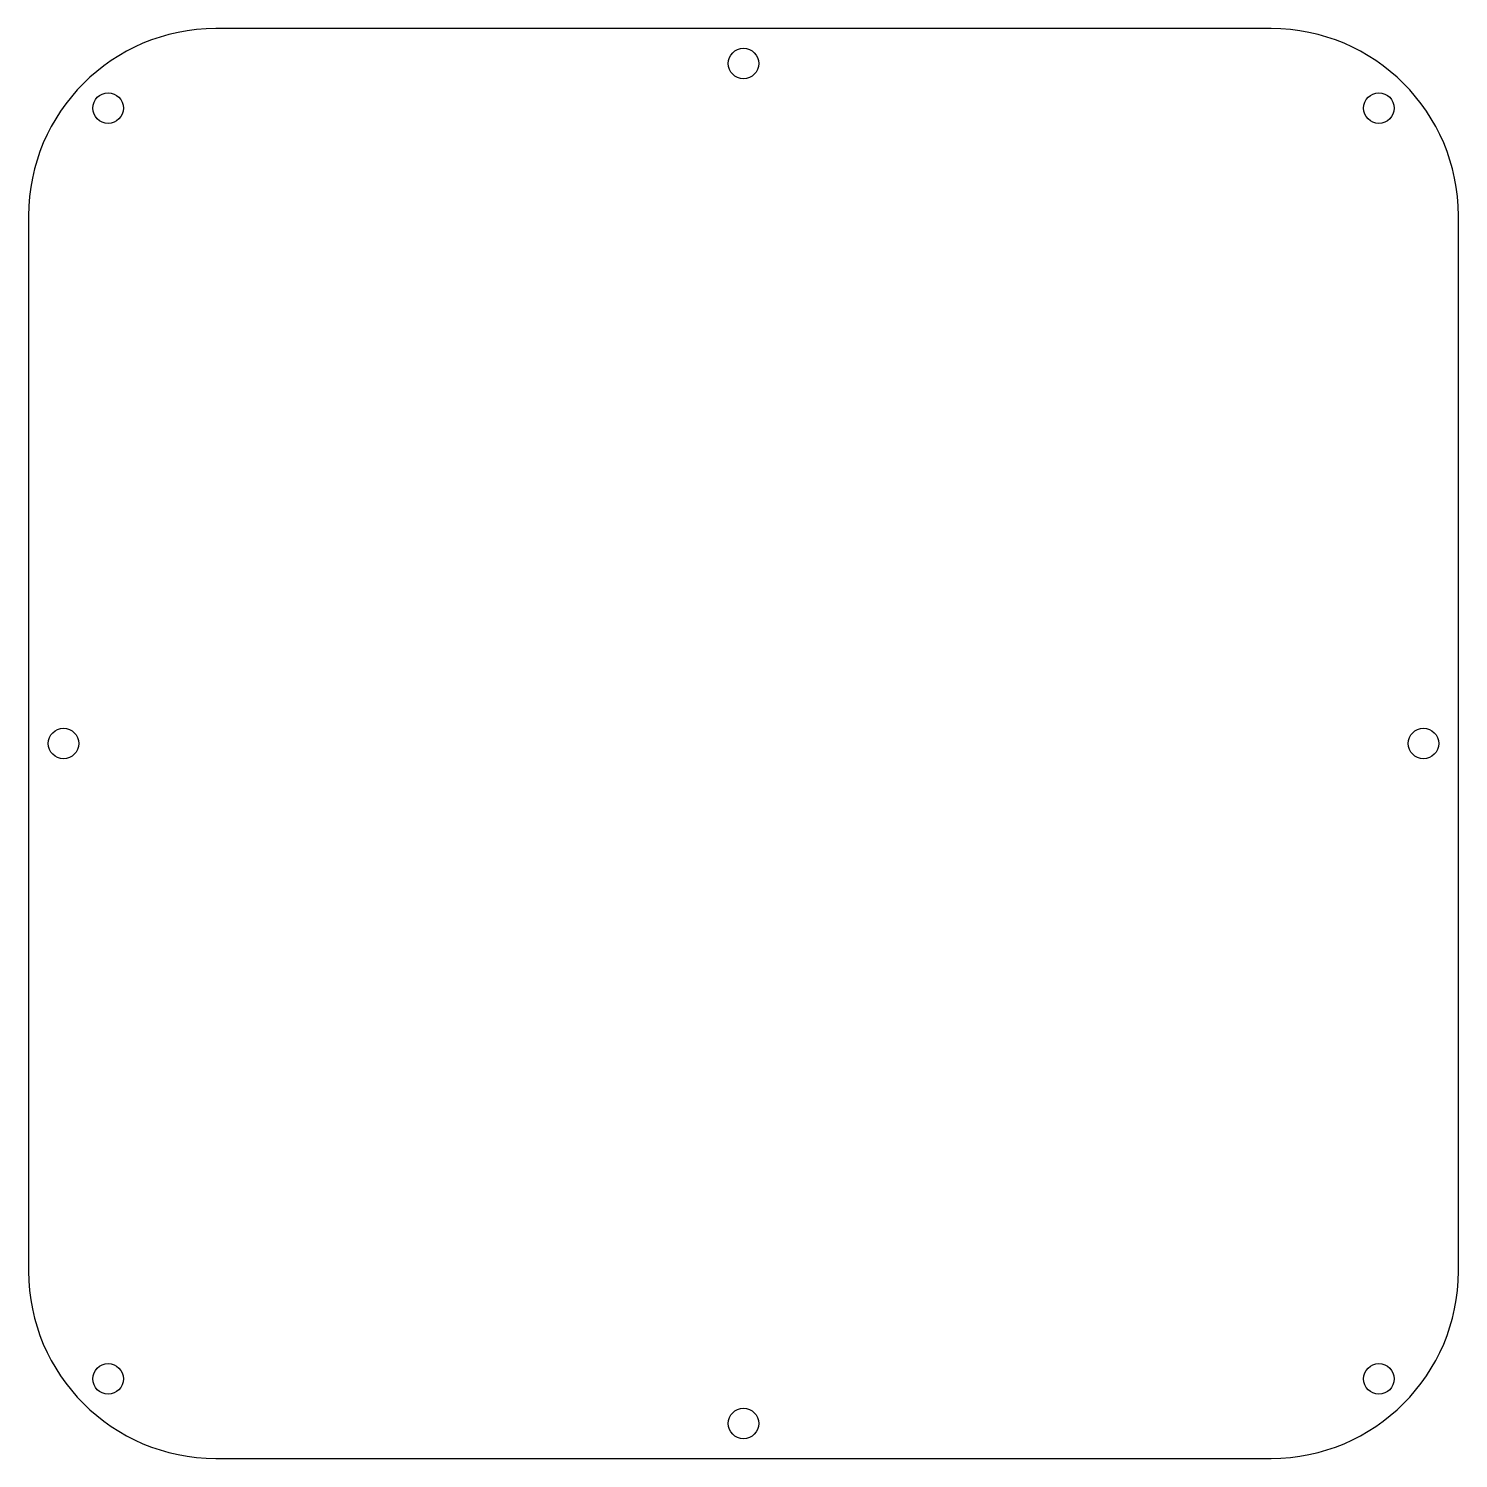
# Model space of a CAD drawing. Header units: millimetres. Extents: x 0 to 305, y 0 to 305.
import ezdxf

# ---------------------------------------------------------------- set-up
doc = ezdxf.new("R2010")
doc.units = ezdxf.units.MM
doc.layers.add('Body001_Unfold001_Sketch', color=7, linetype='CONTINUOUS')
doc.layers.add('Body001_Unfold001_Sketch_Holes', color=7, linetype='CONTINUOUS')

msp = doc.modelspace()

# ---------------------------------------------------------------- linework, layer by layer
at = {"layer": 'Body001_Unfold001_Sketch'}
for p, q in [((264.9, 304.8), (39.9, 304.8)), ((0, 264.9), (0, 39.9)), ((304.8, 39.9), (304.8, 264.9)), ((39.9, 0), (264.9, 0))]:
    msp.add_line(p, q, dxfattribs=at)
for centre, start, end in [((39.9, 264.9), 90, -180), ((264.9, 264.9), 0, 90), ((39.9, 39.9), 180, -90), ((264.9, 39.9), -90, 0)]:
    msp.add_arc(centre, 39.9, start, end, dxfattribs=at)
at = {"layer": 'Body001_Unfold001_Sketch_Holes'}
for centre in [(152.4, 297.35), (16.95, 287.85), (287.85, 287.85), (7.45, 152.4), (297.35, 152.4), (16.95, 16.95), (287.85, 16.95), (152.4, 7.45)]:
    msp.add_circle(centre, 3.25, dxfattribs=at)

doc.saveas('drawing.dxf')
